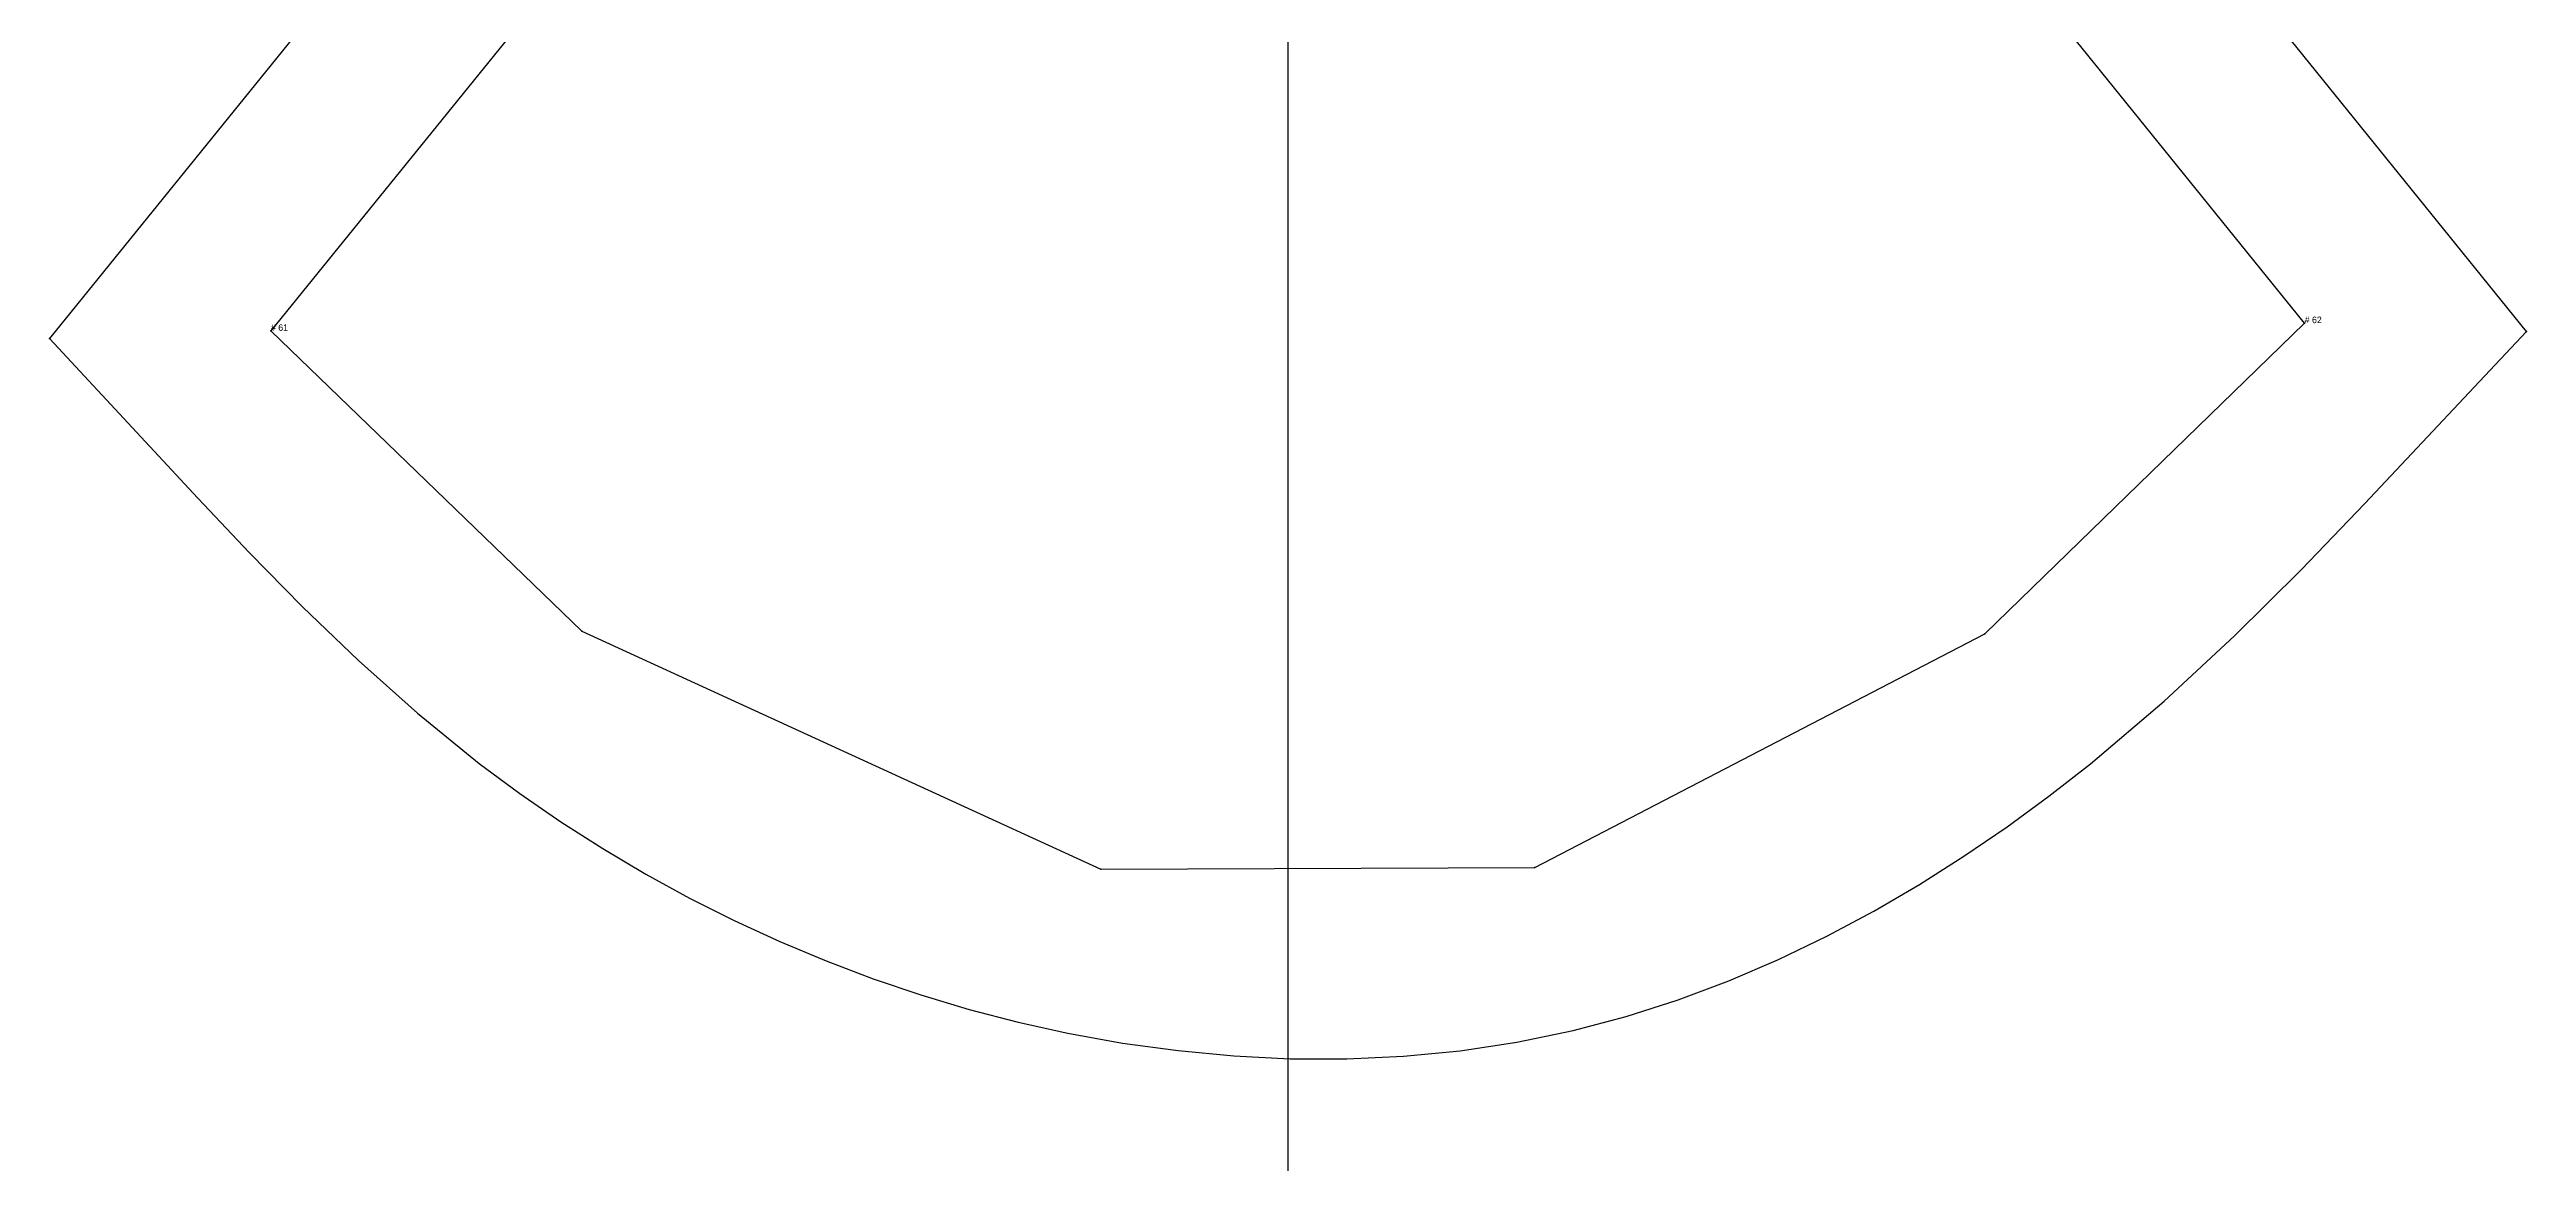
# Model space of a CAD drawing. Extents: x -200 to 162, y 0 to 712.
# Drawn here: x -18 to 76, y 330.2 to 372.5 of the extents above; entities that cross this region are included whole.
import ezdxf

# ---------------------------------------------------------------- set-up
doc = ezdxf.new("R2010")
doc.units = 0

# ---------------------------------------------------------------- blocks, each defined once
blk = doc.blocks.new('Pattern_4459199_M')
at = {"layer": '1'}
blk.add_lwpolyline([(-9.626589, 361.793549), (2.170996, 350.399994), (21.872208, 341.371857), (38.342724, 341.425232), (55.425011, 350.292603), (67.564209, 362.087067), (39.094601, 397.30719), (19.136501, 397.30719)], close=True, dxfattribs=at)
at = {"layer": '14'}
blk.add_lwpolyline([(16.108021, 403.657196), (-18.027731, 361.509949), (-18.027731, 361.509949), (-12.393328, 355.440521), (-10.447084, 353.382141), (-8.425081, 351.321991), (-6.305037, 349.280487), (-4.067289, 347.283142), (-1.719852, 345.3797), (-0.178711, 344.238525), (1.377665, 343.166473), (2.971136, 342.147308), (4.601431, 341.181427), (6.265717, 340.270874), (7.962917, 339.416718), (9.690887, 338.620575), (11.448261, 337.88385), (13.233452, 337.207977), (15.043537, 336.595001), (16.878979, 336.045746), (18.736839, 335.562286), (20.620117, 335.145294), (22.699509, 334.769318), (24.80418, 334.479279), (26.927296, 334.279846), (29.06287, 334.175476), (31.20937, 334.170563), (33.361515, 334.269897), (35.514889, 334.478394), (37.663464, 334.800964), (39.79789, 335.24176), (41.816853, 335.775604), (43.789658, 336.407959), (45.715702, 337.131104), (47.594688, 337.937653), (49.425861, 338.820129), (51.208027, 339.771088), (52.943489, 340.785217), (54.629238, 341.854431), (56.268452, 342.974579), (57.859055, 344.13855), (59.431374, 345.364288), (62.236557, 347.74173), (64.90461, 350.219177), (67.431946, 352.731781), (69.84977, 355.247131), (75.983505, 361.772583), (42.126808, 403.657196)], dxfattribs=at)
at = {"layer": '2'}
for p in [(67.564209, 362.087067), (67.564209, 362.087067), (-18.027731, 361.509949), (-18.027731, 361.509949), (-18.027731, 361.509949), (-18.027731, 361.509949), (-9.626589, 361.793549), (-9.626589, 361.793549), (75.983505, 361.772583), (75.983505, 361.772583)]:
    blk.add_point(p, dxfattribs=at)
at = {"layer": '3'}
for p in [(2.170996, 350.399994), (2.170996, 350.399994), (55.425011, 350.292603), (55.425011, 350.292603), (21.872208, 341.371857), (21.872208, 341.371857), (38.342724, 341.425232), (38.342724, 341.425232)]:
    blk.add_point(p, dxfattribs=at)
at = {"layer": '7'}
blk.add_line((28.968803, 458.914032), (28.968819, 278.914032), dxfattribs=at)
at = {"layer": '84'}
blk.add_lwpolyline([(-9.626589, 361.793549), (2.170996, 350.399994), (21.872208, 341.371857), (38.342724, 341.425232), (55.425011, 350.292603), (67.564209, 362.087067), (67.564209, 362.087067), (39.094601, 397.30719), (39.094601, 397.30719), (30.052143, 397.30719), (23.450951, 397.30719), (19.136501, 397.30719), (19.136501, 397.30719), (-9.626589, 361.793549)], close=True, dxfattribs=at)
at = {"layer": '1'}
for s, p in [('# 61', (-9.626589, 361.793549)), ('# 62', (67.564209, 362.087067))]:
    blk.add_text(s, height=0.25, dxfattribs=at).set_placement(p)

msp = doc.modelspace()

# ---------------------------------------------------------------- block references
at = {"layer": '1'}
msp.add_blockref('Pattern_4459199_M', (0, 0), dxfattribs=at)

doc.saveas('drawing.dxf')
